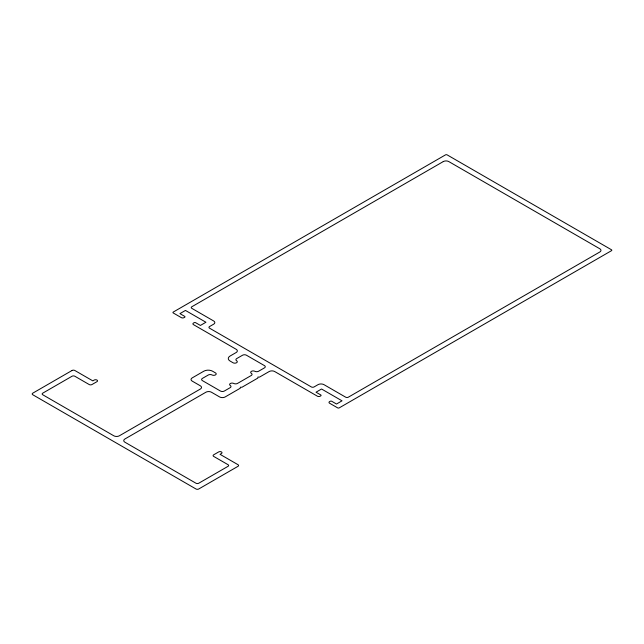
<?xml version="1.0" encoding="UTF-8"?>
<svg xmlns="http://www.w3.org/2000/svg" width="644" height="644" viewBox="0 0 644 644"><rect width="100%" height="100%" fill="white"/><g stroke="black" fill="none" stroke-linecap="round" stroke-linejoin="round"><path stroke-width="0.97" d="M72.047 370.485L32.772 393.162A1.956 1.127 0 0 0 32.772 394.756L195.977 488.981A1.956 1.127 0 0 0 198.746 488.981L238.022 466.304A1.956 1.127 0 0 0 238.022 464.71L220.039 454.326L221.423 453.529A1.956 1.127 0 0 0 221.423 451.935A1.956 1.127 0 0 0 218.662 451.935L213.679 454.809A1.956 1.127 0 0 0 213.679 456.403L228.065 464.71A1.956 1.127 0 0 1 228.065 466.304L198.746 483.233A1.956 1.127 0 0 1 195.977 483.233L124.888 442.195A3.912 2.262 0 0 1 124.888 438.999L205.911 392.22A3.912 2.262 0 0 1 211.441 392.22L219.628 396.946A3.912 2.262 0 0 0 225.159 396.946L240.317 388.195L240.317 387.237L241.975 387.237L257.882 378.052L257.882 377.094L259.54 377.094L269.168 371.54A3.912 2.262 0 0 1 274.698 371.54L317.412 396.197A1.956 1.127 0 0 0 320.181 396.197L320.728 395.875A1.175 0.676 0 0 0 320.728 394.917L316.027 392.204L321.557 389.008L342.028 400.826L336.498 404.021L331.797 401.309A1.175 0.676 0 0 0 330.139 401.309L329.583 401.623A1.956 1.127 0 0 0 329.583 403.225L337.609 407.853A1.175 0.676 0 0 0 339.267 407.853L611.454 250.709A1.175 0.676 0 0 0 611.454 249.751L447.145 154.882A1.175 0.676 0 0 0 445.487 154.882L173.292 312.034A1.175 0.676 0 0 0 173.292 312.992L181.318 317.621A1.956 1.127 0 0 0 184.079 317.621L184.635 317.299A1.175 0.676 0 0 0 184.635 316.341L179.934 313.628L185.464 310.432L205.935 322.25L200.405 325.445L195.704 322.733A1.175 0.676 0 0 0 194.037 322.733L193.49 323.055A1.956 1.127 0 0 0 193.49 324.648L236.195 349.306A3.912 2.262 0 0 1 236.195 352.501L230.085 356.027A6.142 3.542 0 0 0 230.085 361.043L233.031 362.749A2.487 1.433 0 0 0 236.501 362.773A2.487 1.433 0 0 0 236.63 360.769A2.737 1.578 0 0 1 236.718 358.587L242.563 355.214A2.737 1.578 0 0 1 246.435 355.214L264.467 365.631A2.737 1.578 0 0 1 264.467 367.869L258.622 371.234A2.737 1.578 0 0 1 254.847 371.29A2.487 1.433 0 0 0 251.426 371.338A2.487 1.433 0 0 0 251.337 373.319A2.737 1.578 0 0 1 251.249 375.492L237.547 383.405A2.737 1.578 0 0 1 233.772 383.462A2.487 1.433 0 0 0 230.343 383.51A2.487 1.433 0 0 0 230.262 385.482A2.737 1.578 0 0 1 230.174 387.664L224.329 391.037A2.737 1.578 0 0 1 220.457 391.037L202.425 380.628A2.737 1.578 0 0 1 202.425 378.39L208.262 375.017A2.737 1.578 0 0 1 212.037 374.961A2.487 1.433 0 0 0 215.507 374.889A2.487 1.433 0 0 0 215.466 372.884L212.52 371.186A6.142 3.542 0 0 0 203.834 371.186L192.186 377.907A3.912 2.262 0 0 0 192.186 381.103L200.373 385.828A3.912 2.262 0 0 1 200.373 389.024L119.349 435.803A3.912 2.262 0 0 1 113.819 435.803L42.729 394.756A1.956 1.127 0 0 1 42.729 393.162L72.047 376.233A1.956 1.127 0 0 1 74.817 376.233L89.202 384.54A1.956 1.127 0 0 0 91.971 384.54L96.946 381.667A1.956 1.127 0 0 0 96.946 380.065A1.956 1.127 0 0 0 94.177 380.065L92.8 380.862L74.817 370.485A1.956 1.127 0 0 0 72.047 370.485M443.273 161.588L191.823 306.761A1.956 1.127 0 0 0 191.823 308.355L213.679 320.978A3.912 2.262 0 0 1 213.679 324.173L209.533 326.564A1.956 1.127 0 0 0 209.533 328.166L311.326 386.931A1.956 1.127 0 0 0 314.095 386.931L318.241 384.54A4.266 2.463 0 0 1 324.053 384.701L345.627 397.155A1.956 1.127 0 0 0 348.396 397.155L599.838 251.981A3.912 2.262 0 0 0 599.838 248.793L448.804 161.588A3.912 2.262 0 0 0 443.273 161.588"/></g></svg>
